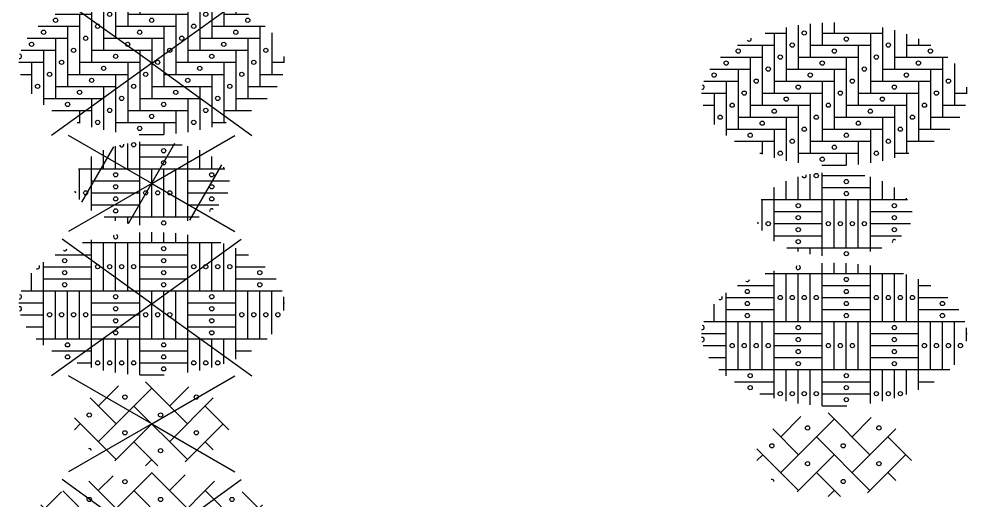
# Model space of a CAD drawing. Header units: metres. Extents: x -1099 to -1052, y 1073 to 2172.
# Drawn here: x -1092.9 to -1053.44, y 1855.42 to 1875.43 of the extents above; entities that cross this region are included whole.
import ezdxf
from ezdxf.enums import TextEntityAlignment as Align

# ---------------------------------------------------------------- set-up
doc = ezdxf.new("R2010")
doc.units = ezdxf.units.M
doc.styles.add('NLCS-ISO', font='NLCS-ISO.ttf')

# ---------------------------------------------------------------- blocks, each defined once
blk = doc.blocks.new('SVH-SBS_KEIFORMAAT_KEPER_KL-SO')
for p, q in [((-2.227, 0.742), (-1.387, 1.583)), ((-0.259, 1.744), (1.485, 0)), ((-2.227, -0.742), (0, 1.485)), ((0.742, 0.742), (1.541, 1.541)), ((-2.562, 1.077), (-1.485, 0)), ((0.742, -0.742), (2.562, 1.077)), ((-0.742, 0.742), (1.485, -1.485)), ((2.227, 0.742), (3.217, -0.247)), ((-3.217, 0.247), (-1.485, -1.485)), ((-3.217, -0.247), (-2.97, 0)), ((-1.541, -1.541), (0, 0)), ((1.387, -1.583), (2.97, 0)), ((-0.742, -0.742), (0.259, -1.744)), ((2.227, -0.742), (2.562, -1.077)), ((-0.259, -1.744), (0, -1.485))]:
    blk.add_line(p, q)
for centre in [(-1.114, 1.114), (1.856, 1.114), (-2.599, 0.371), (0.371, 0.371), (-1.114, -0.371), (1.856, -0.371), (0.371, -1.114)]:
    blk.add_circle(centre, 0.0881)
blk.add_arc((-2.599, -1.114), 0.0881, 1.5262, 108.8332)
at = {"style": 'NLCS-ISO'}
blk.add_attdef('FORMAAT', text='', height=1.8, dxfattribs=at).set_placement((-4.25, 0), align=Align.MIDDLE_RIGHT)
blk.add_attdef('KLEUR', text='', height=1.8, dxfattribs=at).set_placement((4.25, 0), align=Align.MIDDLE_LEFT)
at = {"style": 'NLCS-ISO', "flags": 1}
blk.add_attdef('FUNCTIE', text='', height=1.8, dxfattribs=at).set_placement((0, -2.75), align=Align.TOP_CENTER)
blk = doc.blocks.new('SVH-SBS_WAALFORMAAT_BLOK-SO')
for p, q in [((-0.5, -2.963), (-0.5, 2.963)), ((0, 2.538), (0, 2.975)), ((0.5, 2.538), (0.5, 2.963)), ((1, 2.538), (1, 2.926)), ((1.5, -2.863), (1.5, 2.863)), ((-2.881, 2.538), (2.881, 2.538)), ((-2.5, -2.653), (-2.5, 2.653)), ((-2, 0.538), (-2, 2.538)), ((-1.5, 0.538), (-1.5, 2.538)), ((-1, 0.538), (-1, 2.538)), ((2, 0.538), (2, 2.538)), ((2.5, 0.538), (2.5, 2.538)), ((3, 0.538), (3, 2.498)), ((-4.024, 2.038), (-2.5, 2.038)), ((-0.5, 2.038), (1.5, 2.038)), ((3.5, -2.302), (3.5, 2.302)), ((3.5, 2.038), (4.024, 2.038)), ((-4.5, -1.726), (-4.5, 1.726)), ((-5, 0.538), (-5, 1.266)), ((-4.5, 1.538), (-2.5, 1.538)), ((-0.5, 1.538), (1.5, 1.538)), ((3.5, 1.538), (4.729, 1.538)), ((-4.5, 1.038), (-2.5, 1.038)), ((-0.5, 1.038), (1.5, 1.038)), ((3.5, 1.038), (5.177, 1.038)), ((-5.434, 0.538), (5.434, 0.538)), ((-4, -1.462), (-4, 0.538)), ((-3.5, -1.462), (-3.5, 0.538)), ((-3, -1.462), (-3, 0.538)), ((0, -1.462), (0, 0.538)), ((0.5, -1.462), (0.5, 0.538)), ((1, -1.462), (1, 0.538)), ((4, -1.462), (4, 0.538)), ((4.5, -1.462), (4.5, 0.538)), ((5, -1.266), (5, 0.538)), ((-5.525, 0.038), (-4.5, 0.038)), ((-2.5, 0.038), (-0.5, 0.038)), ((1.5, 0.038), (3.5, 0.038)), ((5.5, -0.283), (5.5, 0.283)), ((5.5, 0.038), (5.525, 0.038)), ((-5.458, -0.462), (-4.5, -0.462)), ((-2.5, -0.462), (-0.5, -0.462)), ((1.5, -0.462), (3.5, -0.462)), ((-5.228, -0.962), (-4.5, -0.962)), ((-2.5, -0.962), (-0.5, -0.962)), ((1.5, -0.962), (3.5, -0.962)), ((-4.812, -1.462), (4.812, -1.462)), ((-2, -2.773), (-2, -1.462)), ((-1.5, -2.863), (-1.5, -1.462)), ((-1, -2.926), (-1, -1.462)), ((2, -2.773), (2, -1.462)), ((2.5, -2.653), (2.5, -1.462)), ((3, -2.498), (3, -1.462)), ((-4.154, -1.962), (-2.5, -1.962)), ((-0.5, -1.962), (1.5, -1.962)), ((3.5, -1.962), (4.154, -1.962)), ((-3.103, -2.462), (-2.5, -2.462)), ((-0.5, -2.462), (1.5, -2.462)), ((-0.5, -2.962), (0.525, -2.962))]:
    blk.add_line(p, q)
for centre in [(0.5, 2.288), (-3.62, 1.788), (-2.25, 1.538), (-1.75, 1.538), (-1.25, 1.538), (-0.75, 1.538), (0.5, 1.788), (1.75, 1.538), (2.25, 1.538), (2.75, 1.538), (3.25, 1.538), (-3.62, 1.288), (0.5, 1.288), (4.5, 1.288), (-3.62, 0.788), (0.5, 0.788), (4.5, 0.788), (-1.5, 0.288), (2.5, 0.288), (-4.25, -0.462), (-3.75, -0.462), (-3.25, -0.462), (-2.75, -0.462), (-1.5, -0.212), (-0.25, -0.462), (0.25, -0.462), (0.75, -0.462), (2.5, -0.212), (3.75, -0.462), (4.25, -0.462), (4.75, -0.462), (5.25, -0.462), (-1.5, -0.712), (2.5, -0.712), (-1.5, -1.212), (2.5, -1.212), (-3.5, -1.712), (0.5, -1.712), (-3.5, -2.212), (0.5, -2.212), (-2.25, -2.462), (-1.75, -2.462), (-1.25, -2.462), (-0.75, -2.462), (0.5, -2.712), (1.75, -2.462), (2.25, -2.462), (2.75, -2.462)]:
    blk.add_circle(centre, 0.0881)
for centre, start, end in [((-1.5, 2.788), 131.7872, 65.6242), ((-3.62, 2.288), 230.229, 359.5152), ((-4.75, 1.538), 231.9031, 32.0645), ((-5.5, 0.288), 261.9425, 77.5818), ((-5.5, -0.212), 272.0125, 103.1585)]:
    blk.add_arc(centre, 0.0881, start, end)
at = {"style": 'NLCS-ISO'}
blk.add_attdef('FORMAAT', text='', height=1.8, dxfattribs=at).set_placement((-6.525, 0), align=Align.MIDDLE_RIGHT)
blk.add_attdef('KLEUR', text='', height=1.8, dxfattribs=at).set_placement((6.525, 0), align=Align.MIDDLE_LEFT)
at = {"style": 'NLCS-ISO', "flags": 1}
blk.add_attdef('FUNCTIE', text='', height=1.8, dxfattribs=at).set_placement((0, -3.975), align=Align.TOP_CENTER)
blk = doc.blocks.new('SVH-SBS_WAALFORMAAT_BLOK_KL-SO')
for p, q in [((-1, 0.61), (-1, 1.665)), ((-0.5, -1.729), (-0.5, 1.729)), ((-0.5, 1.61), (1.274, 1.61)), ((-2, 0.61), (-2, 1.379)), ((-1.5, 0.61), (-1.5, 1.552)), ((1.5, -1.552), (1.5, 1.552)), ((2, 0.61), (2, 1.379)), ((-2.513, 1.11), (-2.5, 1.11)), ((-2.5, -1.118), (-2.5, 1.118)), ((-0.5, 1.11), (1.5, 1.11)), ((2.5, 0.61), (2.5, 1.118)), ((-3.046, 0.61), (3.046, 0.61)), ((-3, -0.673), (-3, 0.61)), ((0, -1.39), (0, 0.61)), ((0.5, -1.39), (0.5, 0.61)), ((1, -1.39), (1, 0.61)), ((3, 0.61), (3, 0.673)), ((-2.5, 0.11), (-0.5, 0.11)), ((1.5, 0.11), (3.244, 0.11)), ((-2.5, -0.39), (-0.5, -0.39)), ((1.5, -0.39), (3.168, -0.39)), ((-2.5, -0.89), (-0.5, -0.89)), ((1.5, -0.89), (2.798, -0.89)), ((-1.974, -1.39), (1.974, -1.39)), ((-1.5, -1.552), (-1.5, -1.39)), ((-1, -1.665), (-1, -1.39))]:
    blk.add_line(p, q)
for centre in [(-0.75, 1.61), (0.5, 1.36), (0.5, 0.86), (-1.5, 0.36), (2.5, 0.36), (-2.75, -0.39), (-1.5, -0.14), (-0.25, -0.39), (0.25, -0.39), (0.75, -0.39), (1.25, -0.39), (2.5, -0.14), (-1.5, -0.64), (2.5, -0.64), (-1.5, -1.14), (0.5, -1.64)]:
    blk.add_circle(centre, 0.0881)
for centre, start, end in [((-1.25, 1.61), 189.7023, 15.6233), ((-3.25, -0.39), 351.7515, 51.1428), ((2.5, -1.14), 45.6629, 199.7745)]:
    blk.add_arc(centre, 0.0881, start, end)
at = {"style": 'NLCS-ISO'}
blk.add_attdef('FORMAAT', text='', height=1.8, dxfattribs=at).set_placement((-4.25, 0), align=Align.MIDDLE_RIGHT)
blk.add_attdef('KLEUR', text='', height=1.8, dxfattribs=at).set_placement((4.25, 0), align=Align.MIDDLE_LEFT)
at = {"style": 'NLCS-ISO', "flags": 1}
blk.add_attdef('FUNCTIE', text='', height=1.8, dxfattribs=at).set_placement((0, -2.75), align=Align.TOP_CENTER)
blk = doc.blocks.new('SVH-SBS_WAALFORMAAT_ELLEBOOG-SO')
for p, q in [((-2, 2.773), (-2, 0.538)), ((-1.5, 2.863), (-1.5, 1.038)), ((-1, 2.926), (-1, 1.538)), ((-0.5, 2.963), (-0.5, 2.038)), ((0, 2.975), (0, 2.538)), ((2, 2.773), (2, 0.538)), ((-2.881, 2.538), (-2, 2.538)), ((-2.5, 2.538), (-2.5, 0.038)), ((-0.5, 2.538), (2, 2.538)), ((1.5, 2.538), (1.5, 0.038)), ((2.5, 2.653), (2.5, 1.038)), ((3, 2.498), (3, 1.538)), ((-4.024, 2.038), (-2.5, 2.038)), ((-3, 2.038), (-3, -0.462)), ((-1, 2.038), (1.5, 2.038)), ((1, 2.038), (1, -0.462)), ((3, 2.038), (4.024, 2.038)), ((3.5, 2.302), (3.5, 2.038)), ((-4.729, 1.538), (-3, 1.538)), ((-3.5, 1.538), (-3.5, -0.962)), ((-1.5, 1.538), (1, 1.538)), ((0.5, 1.538), (0.5, -0.962)), ((2.5, 1.538), (4.729, 1.538)), ((4.5, 1.538), (4.5, -0.962)), ((5, 1.266), (5, -0.462)), ((-5.177, 1.038), (-3.5, 1.038)), ((-4, 1.038), (-4, -1.462)), ((-2, 1.038), (0.5, 1.038)), ((0, 1.038), (0, -1.462)), ((2, 1.038), (4.5, 1.038)), ((4, 1.038), (4, -1.462)), ((-5.434, 0.538), (-4, 0.538)), ((-4.5, 0.538), (-4.5, -1.726)), ((-2.5, 0.538), (0, 0.538)), ((-0.5, 0.538), (-0.5, -1.962)), ((1.5, 0.538), (4, 0.538)), ((3.5, 0.538), (3.5, -1.962)), ((-5.525, 0.038), (-4.5, 0.038)), ((-5, 0.038), (-5, -1.266)), ((-3, 0.038), (-0.5, 0.038)), ((-1, 0.038), (-1, -2.462)), ((1, 0.038), (3.5, 0.038)), ((3, 0.038), (3, -2.462)), ((5, 0.038), (5.525, 0.038)), ((5.5, 0.283), (5.5, 0.038)), ((-5.458, -0.462), (-5, -0.462)), ((-3.5, -0.462), (-1, -0.462)), ((-1.5, -0.462), (-1.5, -2.863)), ((0.5, -0.462), (3, -0.462)), ((2.5, -0.462), (2.5, -2.653)), ((4.5, -0.462), (5.458, -0.462)), ((-4, -0.962), (-1.5, -0.962)), ((-2, -0.962), (-2, -2.773)), ((0, -0.962), (2.5, -0.962)), ((2, -0.962), (2, -2.773)), ((4, -0.962), (5.228, -0.962)), ((-4.5, -1.462), (-2, -1.462)), ((-2.5, -1.462), (-2.5, -2.653)), ((-0.5, -1.462), (2, -1.462)), ((1.5, -1.462), (1.5, -2.863)), ((3.5, -1.462), (4.812, -1.462)), ((-4.154, -1.962), (-2.5, -1.962)), ((-3, -1.962), (-3, -2.498)), ((-1, -1.962), (1.5, -1.962)), ((1, -1.962), (1, -2.926)), ((3, -1.962), (4.154, -1.962)), ((-3.103, -2.462), (-3, -2.462)), ((-1.5, -2.462), (1, -2.462)), ((0.5, -2.462), (0.5, -2.963)), ((2.5, -2.462), (3.103, -2.462)), ((-0.525, -2.962), (0.5, -2.962)), ((0, -2.962), (0, -2.975))]:
    blk.add_line(p, q)
for centre in [(-1.25, 2.538), (0.5, 2.288), (-1.75, 2.038), (2.25, 2.038), (-4, 1.788), (-2.25, 1.538), (0, 1.788), (1.75, 1.538), (4, 1.788), (-4.5, 1.288), (-0.5, 1.288), (3.5, 1.288), (-5, 0.788), (-2.75, 1.038), (-1, 0.788), (1.25, 1.038), (3, 0.788), (-3.25, 0.538), (0.75, 0.538), (4.75, 0.538), (-3.75, 0.038), (-1.5, 0.288), (0.25, 0.038), (2.5, 0.288), (4.25, 0.038), (-4.25, -0.462), (-2, -0.212), (-0.25, -0.462), (2, -0.212), (3.75, -0.462), (-2.5, -0.712), (1.5, -0.712), (-4.75, -0.962), (-3, -1.212), (-0.75, -0.962), (1, -1.212), (3.25, -0.962), (-1.25, -1.462), (2.75, -1.462), (-3.5, -1.712), (-1.75, -1.962), (0.5, -1.712), (2.25, -1.962), (0, -2.212), (-2.25, -2.462), (-0.5, -2.712), (1.75, -2.462)]:
    blk.add_circle(centre, 0.0881)
for centre, start, end in [((-3.541, 2.288), 207.4927, 20.897), ((-5.5, 0.288), 261.9425, 77.5818)]:
    blk.add_arc(centre, 0.0881, start, end)
at = {"style": 'NLCS-ISO'}
blk.add_attdef('FORMAAT', text='', height=1.8, dxfattribs=at).set_placement((-6.525, 0), align=Align.MIDDLE_RIGHT)
blk.add_attdef('KLEUR', text='', height=1.8, dxfattribs=at).set_placement((6.525, 0), align=Align.MIDDLE_LEFT)
at = {"style": 'NLCS-ISO', "flags": 1}
blk.add_attdef('FUNCTIE', text='', height=1.8, dxfattribs=at).set_placement((0, -3.975), align=Align.TOP_CENTER)
blk = doc.blocks.new('V-SVH-SBS_KEIFORMAAT_KEPER-SO')
for p, q in [((-2.227, 0.742), (0, 2.97)), ((-2.227, 2.227), (-1.609, 2.846)), ((-0.005, 2.975), (1.485, 1.485)), ((0.742, 2.227), (1.394, 2.879)), ((0, 0), (-3.728, 2.684)), ((-2.619, 2.619), (-1.485, 1.485)), ((0, 0), (3.728, 2.684)), ((0.742, 0.742), (2.619, 2.619)), ((-5.197, 0.742), (-3.76, 2.18)), ((-3.696, 2.211), (-1.485, 0)), ((-0.742, 2.227), (1.485, 0)), ((2.227, 2.227), (4.455, 0)), ((3.76, 2.18), (4.455, 1.485)), ((-4.61, 1.64), (-4.455, 1.485)), ((3.712, 0.742), (4.61, 1.64)), ((-5.197, -0.742), (-2.97, 1.485)), ((-2.227, -0.742), (0, 1.485)), ((0.742, -0.742), (2.97, 1.485)), ((-5.298, 0.844), (-4.455, 0)), ((3.712, -0.742), (5.298, 0.844)), ((-3.712, 0.742), (-1.485, -1.485)), ((-0.742, 0.742), (1.485, -1.485)), ((2.227, 0.742), (4.455, -1.485)), ((5.197, 0.742), (5.449, 0.49)), ((-4.61, -1.64), (-2.97, 0)), ((0, 0), (-4.172, -3.003)), ((-2.227, -2.227), (0, 0)), ((0.742, -2.227), (2.97, 0)), ((0, 0), (4.172, -3.003)), ((-5.449, -0.49), (-4.455, -1.485)), ((-3.712, -0.742), (-1.609, -2.846)), ((-0.742, -0.742), (1.394, -2.879)), ((2.227, -0.742), (3.696, -2.211)), ((3.76, -2.18), (5.449, -0.49)), ((5.197, -0.742), (5.298, -0.844)), ((-3.696, -2.211), (-2.97, -1.485)), ((-1.394, -2.879), (0, -1.485)), ((1.609, -2.846), (2.97, -1.485)), ((-0.742, -2.227), (0.005, -2.975)), ((2.227, -2.227), (2.619, -2.619)), ((-0.005, -2.975), (0, -2.97))]:
    blk.add_line(p, q)
for centre in [(-1.114, 2.599), (-2.599, 1.856), (0.371, 1.856), (3.341, 1.856), (-4.084, 1.114), (-1.114, 1.114), (1.856, 1.114), (4.851, 1.139), (-2.599, 0.371), (0.371, 0.371), (3.341, 0.371), (-4.084, -0.371), (-1.114, -0.371), (1.856, -0.371), (4.826, -0.371), (-2.599, -1.114), (0.371, -1.114), (3.341, -1.114), (-4.084, -1.856), (-1.114, -1.856), (1.856, -1.856), (0.371, -2.599)]:
    blk.add_circle(centre, 0.0881)
for centre, start, end in [((-5.568, 0.371), 331.3702, 3.611), ((-2.599, -2.599), 327.2577, 180.6065)]:
    blk.add_arc(centre, 0.0881, start, end)
at = {"style": 'NLCS-ISO'}
blk.add_attdef('FORMAAT', text='', height=1.8, dxfattribs=at).set_placement((-6.525, 0), align=Align.MIDDLE_RIGHT)
blk.add_attdef('KLEUR', text='', height=1.8, dxfattribs=at).set_placement((6.525, 0), align=Align.MIDDLE_LEFT)
at = {"style": 'NLCS-ISO', "flags": 1}
blk.add_attdef('FUNCTIE', text='', height=1.8, dxfattribs=at).set_placement((0, -3.975), align=Align.TOP_CENTER)
blk = doc.blocks.new('V-SVH-SBS_KEIFORMAAT_KEPER_KL-SO')
for p, q in [((0, 0), (-3.464, 2)), ((0, 0), (3.464, 2)), ((-2.227, 0.742), (-1.387, 1.583)), ((-0.259, 1.744), (1.485, 0)), ((-2.227, -0.742), (0, 1.485)), ((0.742, 0.742), (1.541, 1.541)), ((-2.562, 1.077), (-1.485, 0)), ((0.742, -0.742), (2.562, 1.077)), ((-0.742, 0.742), (1.485, -1.485)), ((2.227, 0.742), (3.217, -0.247)), ((0, 0), (-3.464, -2)), ((-3.217, 0.247), (-1.485, -1.485)), ((-3.217, -0.247), (-2.97, 0)), ((-1.541, -1.541), (0, 0)), ((0, 0), (3.464, -2)), ((1.387, -1.583), (2.97, 0)), ((-0.742, -0.742), (0.259, -1.744)), ((2.227, -0.742), (2.562, -1.077)), ((-0.259, -1.744), (0, -1.485))]:
    blk.add_line(p, q)
for centre in [(-1.114, 1.114), (1.856, 1.114), (-2.599, 0.371), (0.371, 0.371), (-1.114, -0.371), (1.856, -0.371), (0.371, -1.114)]:
    blk.add_circle(centre, 0.0881)
blk.add_arc((-2.599, -1.114), 0.0881, 1.5262, 108.8332)
at = {"style": 'NLCS-ISO'}
blk.add_attdef('FORMAAT', text='', height=1.8, dxfattribs=at).set_placement((-4.25, 0), align=Align.MIDDLE_RIGHT)
blk.add_attdef('KLEUR', text='', height=1.8, dxfattribs=at).set_placement((4.25, 0), align=Align.MIDDLE_LEFT)
at = {"style": 'NLCS-ISO', "flags": 1}
blk.add_attdef('FUNCTIE', text='', height=1.8, dxfattribs=at).set_placement((0, -2.75), align=Align.TOP_CENTER)
blk = doc.blocks.new('V-SVH-SBS_WAALFORMAAT_BLOK-SO')
for p, q in [((-0.5, -2.963), (-0.5, 2.963)), ((0, 2.538), (0, 2.975)), ((0.5, 2.538), (0.5, 2.963)), ((1, 2.538), (1, 2.926)), ((1.5, -2.863), (1.5, 2.863)), ((0, 0), (-3.728, 2.684)), ((-2.881, 2.538), (2.881, 2.538)), ((-2.5, -2.653), (-2.5, 2.653)), ((-2, 0.538), (-2, 2.538)), ((-1.5, 0.538), (-1.5, 2.538)), ((-1, 0.538), (-1, 2.538)), ((0, 0), (3.728, 2.684)), ((2, 0.538), (2, 2.538)), ((2.5, 0.538), (2.5, 2.538)), ((3, 0.538), (3, 2.498)), ((-4.024, 2.038), (-2.5, 2.038)), ((-0.5, 2.038), (1.5, 2.038)), ((3.5, -2.302), (3.5, 2.302)), ((3.5, 2.038), (4.024, 2.038)), ((-4.5, -1.726), (-4.5, 1.726)), ((-5, 0.538), (-5, 1.266)), ((-4.5, 1.538), (-2.5, 1.538)), ((-0.5, 1.538), (1.5, 1.538)), ((3.5, 1.538), (4.729, 1.538)), ((-4.5, 1.038), (-2.5, 1.038)), ((-0.5, 1.038), (1.5, 1.038)), ((3.5, 1.038), (5.177, 1.038)), ((-5.434, 0.538), (5.434, 0.538)), ((-4, -1.462), (-4, 0.538)), ((-3.5, -1.462), (-3.5, 0.538)), ((-3, -1.462), (-3, 0.538)), ((0, -1.462), (0, 0.538)), ((0.5, -1.462), (0.5, 0.538)), ((1, -1.462), (1, 0.538)), ((4, -1.462), (4, 0.538)), ((4.5, -1.462), (4.5, 0.538)), ((5, -1.266), (5, 0.538)), ((-5.525, 0.038), (-4.5, 0.038)), ((0, 0), (-4.172, -3.003)), ((-2.5, 0.038), (-0.5, 0.038)), ((1.5, 0.038), (3.5, 0.038)), ((5.5, -0.283), (5.5, 0.283)), ((5.5, 0.038), (5.525, 0.038)), ((0, 0), (4.172, -3.003)), ((-5.458, -0.462), (-4.5, -0.462)), ((-2.5, -0.462), (-0.5, -0.462)), ((1.5, -0.462), (3.5, -0.462)), ((-5.228, -0.962), (-4.5, -0.962)), ((-2.5, -0.962), (-0.5, -0.962)), ((1.5, -0.962), (3.5, -0.962)), ((-4.812, -1.462), (4.812, -1.462)), ((-2, -2.773), (-2, -1.462)), ((-1.5, -2.863), (-1.5, -1.462)), ((-1, -2.926), (-1, -1.462)), ((2, -2.773), (2, -1.462)), ((2.5, -2.653), (2.5, -1.462)), ((3, -2.498), (3, -1.462)), ((-4.154, -1.962), (-2.5, -1.962)), ((-0.5, -1.962), (1.5, -1.962)), ((3.5, -1.962), (4.154, -1.962)), ((-3.103, -2.462), (-2.5, -2.462)), ((-0.5, -2.462), (1.5, -2.462)), ((-0.5, -2.962), (0.525, -2.962))]:
    blk.add_line(p, q)
for centre in [(0.5, 2.288), (-3.62, 1.788), (-2.25, 1.538), (-1.75, 1.538), (-1.25, 1.538), (-0.75, 1.538), (0.5, 1.788), (1.75, 1.538), (2.25, 1.538), (2.75, 1.538), (3.25, 1.538), (-3.62, 1.288), (0.5, 1.288), (4.5, 1.288), (-3.62, 0.788), (0.5, 0.788), (4.5, 0.788), (-1.5, 0.288), (2.5, 0.288), (-4.25, -0.462), (-3.75, -0.462), (-3.25, -0.462), (-2.75, -0.462), (-1.5, -0.212), (-0.25, -0.462), (0.25, -0.462), (0.75, -0.462), (2.5, -0.212), (3.75, -0.462), (4.25, -0.462), (4.75, -0.462), (5.25, -0.462), (-1.5, -0.712), (2.5, -0.712), (-1.5, -1.212), (2.5, -1.212), (-3.5, -1.712), (0.5, -1.712), (-3.5, -2.212), (0.5, -2.212), (-2.25, -2.462), (-1.75, -2.462), (-1.25, -2.462), (-0.75, -2.462), (0.5, -2.712), (1.75, -2.462), (2.25, -2.462), (2.75, -2.462)]:
    blk.add_circle(centre, 0.0881)
for centre, start, end in [((-1.5, 2.788), 131.7872, 65.6242), ((-3.62, 2.288), 230.229, 359.5152), ((-4.75, 1.538), 231.9031, 32.0645), ((-5.5, 0.288), 261.9425, 77.5818), ((-5.5, -0.212), 272.0125, 103.1585)]:
    blk.add_arc(centre, 0.0881, start, end)
at = {"style": 'NLCS-ISO'}
blk.add_attdef('FORMAAT', text='', height=1.8, dxfattribs=at).set_placement((-6.525, 0), align=Align.MIDDLE_RIGHT)
blk.add_attdef('KLEUR', text='', height=1.8, dxfattribs=at).set_placement((6.525, 0), align=Align.MIDDLE_LEFT)
at = {"style": 'NLCS-ISO', "flags": 1}
blk.add_attdef('FUNCTIE', text='', height=1.8, dxfattribs=at).set_placement((0, -3.975), align=Align.TOP_CENTER)
blk = doc.blocks.new('V-SVH-SBS_WAALFORMAAT_BLOK_KL-SO')
for p, q in [((0, 0), (-3.464, 2)), ((0, 0), (3.464, 2)), ((-1, 0.61), (-1, 1.665)), ((-0.964, -1.67), (0.965, 1.671)), ((-0.5, -1.729), (-0.5, 1.729)), ((-0.5, 1.61), (1.274, 1.61)), ((-2.912, -0.777), (-1.581, 1.529)), ((-2, 0.61), (-2, 1.379)), ((-1.5, 0.61), (-1.5, 1.552)), ((1.5, -1.552), (1.5, 1.552)), ((2, 0.61), (2, 1.379)), ((-2.513, 1.11), (-2.5, 1.11)), ((-2.5, -1.118), (-2.5, 1.118)), ((-0.5, 1.11), (1.5, 1.11)), ((2.5, 0.61), (2.5, 1.118)), ((-3.046, 0.61), (3.046, 0.61)), ((-3, -0.673), (-3, 0.61)), ((0, -1.39), (0, 0.61)), ((0.5, -1.39), (0.5, 0.61)), ((1, -1.39), (1, 0.61)), ((1.581, -1.529), (2.912, 0.777)), ((3, 0.61), (3, 0.673)), ((0, 0), (-3.464, -2)), ((-2.5, 0.11), (-0.5, 0.11)), ((0, 0), (3.464, -2)), ((1.5, 0.11), (3.244, 0.11)), ((-2.5, -0.39), (-0.5, -0.39)), ((1.5, -0.39), (3.168, -0.39)), ((-2.5, -0.89), (-0.5, -0.89)), ((1.5, -0.89), (2.798, -0.89)), ((-1.974, -1.39), (1.974, -1.39)), ((-1.5, -1.552), (-1.5, -1.39)), ((-1, -1.665), (-1, -1.39))]:
    blk.add_line(p, q)
for centre in [(-0.75, 1.61), (0.5, 1.36), (0.5, 0.86), (-1.5, 0.36), (2.5, 0.36), (-2.75, -0.39), (-1.5, -0.14), (-0.25, -0.39), (0.25, -0.39), (0.75, -0.39), (2.5, -0.14), (-1.5, -0.64), (2.5, -0.64), (-1.5, -1.14), (0.5, -1.64)]:
    blk.add_circle(centre, 0.0881)
for centre, start, end in [((-1.25, 1.61), 189.7023, 15.6233), ((-3.25, -0.39), 351.7515, 51.1428), ((2.5, -1.14), 45.6629, 199.7745)]:
    blk.add_arc(centre, 0.0881, start, end)
at = {"style": 'NLCS-ISO'}
blk.add_attdef('FORMAAT', text='', height=1.8, dxfattribs=at).set_placement((-4.25, 0), align=Align.MIDDLE_RIGHT)
blk.add_attdef('KLEUR', text='', height=1.8, dxfattribs=at).set_placement((4.25, 0), align=Align.MIDDLE_LEFT)
at = {"style": 'NLCS-ISO', "flags": 1}
blk.add_attdef('FUNCTIE', text='', height=1.8, dxfattribs=at).set_placement((0, -2.75), align=Align.TOP_CENTER)
blk = doc.blocks.new('V-SVH-SBS_WAALFORMAAT_ELLEBOOG-SO')
for p, q in [((-2, 2.773), (-2, 0.538)), ((-1.5, 2.863), (-1.5, 1.038)), ((-1, 2.926), (-1, 1.538)), ((-0.5, 2.963), (-0.5, 2.038)), ((0, 2.975), (0, 2.538)), ((2, 2.773), (2, 0.538)), ((0, 0), (-3.728, 2.684)), ((-2.881, 2.538), (-2, 2.538)), ((-2.5, 2.538), (-2.5, 0.038)), ((-0.5, 2.538), (2, 2.538)), ((0, 0), (3.728, 2.684)), ((1.5, 2.538), (1.5, 0.038)), ((2.5, 2.653), (2.5, 1.038)), ((3, 2.498), (3, 1.538)), ((-4.024, 2.038), (-2.5, 2.038)), ((-3, 2.038), (-3, -0.462)), ((-1, 2.038), (1.5, 2.038)), ((1, 2.038), (1, -0.462)), ((3, 2.038), (4.024, 2.038)), ((3.5, 2.302), (3.5, 2.038)), ((-4.729, 1.538), (-3, 1.538)), ((-3.5, 1.538), (-3.5, -0.962)), ((-1.5, 1.538), (1, 1.538)), ((0.5, 1.538), (0.5, -0.962)), ((2.5, 1.538), (4.729, 1.538)), ((4.5, 1.538), (4.5, -0.962)), ((5, 1.266), (5, -0.462)), ((-5.177, 1.038), (-3.5, 1.038)), ((-4, 1.038), (-4, -1.462)), ((-2, 1.038), (0.5, 1.038)), ((0, 1.038), (0, -1.462)), ((2, 1.038), (4.5, 1.038)), ((4, 1.038), (4, -1.462)), ((-5.434, 0.538), (-4, 0.538)), ((-4.5, 0.538), (-4.5, -1.726)), ((-2.5, 0.538), (0, 0.538)), ((-0.5, 0.538), (-0.5, -1.962)), ((1.5, 0.538), (4, 0.538)), ((3.5, 0.538), (3.5, -1.962)), ((-5.525, 0.038), (-4.5, 0.038)), ((-5, 0.038), (-5, -1.266)), ((0, 0), (-4.172, -3.003)), ((-3, 0.038), (-0.5, 0.038)), ((-1, 0.038), (-1, -2.462)), ((1, 0.038), (3.5, 0.038)), ((3, 0.038), (3, -2.462)), ((5, 0.038), (5.525, 0.038)), ((5.5, 0.283), (5.5, 0.038)), ((0, 0), (4.172, -3.003)), ((-5.458, -0.462), (-5, -0.462)), ((-3.5, -0.462), (-1, -0.462)), ((-1.5, -0.462), (-1.5, -2.863)), ((0.5, -0.462), (3, -0.462)), ((2.5, -0.462), (2.5, -2.653)), ((4.5, -0.462), (5.458, -0.462)), ((-4, -0.962), (-1.5, -0.962)), ((-2, -0.962), (-2, -2.773)), ((0, -0.962), (2.5, -0.962)), ((2, -0.962), (2, -2.773)), ((4, -0.962), (5.228, -0.962)), ((-4.5, -1.462), (-2, -1.462)), ((-2.5, -1.462), (-2.5, -2.653)), ((-0.5, -1.462), (2, -1.462)), ((1.5, -1.462), (1.5, -2.863)), ((3.5, -1.462), (4.812, -1.462)), ((-4.154, -1.962), (-2.5, -1.962)), ((-3, -1.962), (-3, -2.498)), ((-1, -1.962), (1.5, -1.962)), ((1, -1.962), (1, -2.926)), ((3, -1.962), (4.154, -1.962)), ((-3.103, -2.462), (-3, -2.462)), ((-1.5, -2.462), (1, -2.462)), ((0.5, -2.462), (0.5, -2.963)), ((2.5, -2.462), (3.103, -2.462)), ((-0.525, -2.962), (0.5, -2.962)), ((0, -2.962), (0, -2.975))]:
    blk.add_line(p, q)
for centre in [(-1.25, 2.538), (0.5, 2.288), (-1.75, 2.038), (2.25, 2.038), (-4, 1.788), (-2.25, 1.538), (0, 1.788), (1.75, 1.538), (4, 1.788), (-4.5, 1.288), (-0.5, 1.288), (3.5, 1.288), (-5, 0.788), (-2.75, 1.038), (-1, 0.788), (1.25, 1.038), (3, 0.788), (-3.25, 0.538), (0.75, 0.538), (4.75, 0.538), (-3.75, 0.038), (-1.5, 0.288), (0.25, 0.038), (2.5, 0.288), (4.25, 0.038), (-4.25, -0.462), (-2, -0.212), (-0.25, -0.462), (2, -0.212), (3.75, -0.462), (-2.5, -0.712), (1.5, -0.712), (-4.75, -0.962), (-3, -1.212), (-0.75, -0.962), (1, -1.212), (3.25, -0.962), (-1.25, -1.462), (2.75, -1.462), (-3.5, -1.712), (-1.75, -1.962), (0.5, -1.712), (2.25, -1.962), (0, -2.212), (-2.25, -2.462), (-0.5, -2.712), (1.75, -2.462)]:
    blk.add_circle(centre, 0.0881)
for centre, start, end in [((-3.541, 2.288), 207.4927, 20.897), ((-5.5, 0.288), 261.9425, 77.5818)]:
    blk.add_arc(centre, 0.0881, start, end)
at = {"style": 'NLCS-ISO'}
blk.add_attdef('FORMAAT', text='', height=1.8, dxfattribs=at).set_placement((-6.525, 0), align=Align.MIDDLE_RIGHT)
blk.add_attdef('KLEUR', text='', height=1.8, dxfattribs=at).set_placement((6.525, 0), align=Align.MIDDLE_LEFT)
at = {"style": 'NLCS-ISO', "flags": 1}
blk.add_attdef('FUNCTIE', text='', height=1.8, dxfattribs=at).set_placement((0, -3.975), align=Align.TOP_CENTER)

msp = doc.modelspace()

# ---------------------------------------------------------------- block references
for name, p in [('V-SVH-SBS_WAALFORMAAT_ELLEBOOG-SO', (-1087.377, 1873.586)), ('SVH-SBS_WAALFORMAAT_ELLEBOOG-SO', (-1058.969, 1872.304)), ('V-SVH-SBS_WAALFORMAAT_BLOK_KL-SO', (-1087.377, 1868.586)), ('SVH-SBS_WAALFORMAAT_BLOK_KL-SO', (-1058.969, 1867.304)), ('V-SVH-SBS_WAALFORMAAT_BLOK-SO', (-1087.377, 1863.586)), ('SVH-SBS_WAALFORMAAT_BLOK-SO', (-1058.969, 1862.304)), ('V-SVH-SBS_KEIFORMAAT_KEPER_KL-SO', (-1087.377, 1858.586)), ('SVH-SBS_KEIFORMAAT_KEPER_KL-SO', (-1058.969, 1857.304)), ('V-SVH-SBS_KEIFORMAAT_KEPER-SO', (-1087.377, 1853.586))]:
    msp.add_blockref(name, p)

doc.saveas('drawing.dxf')
